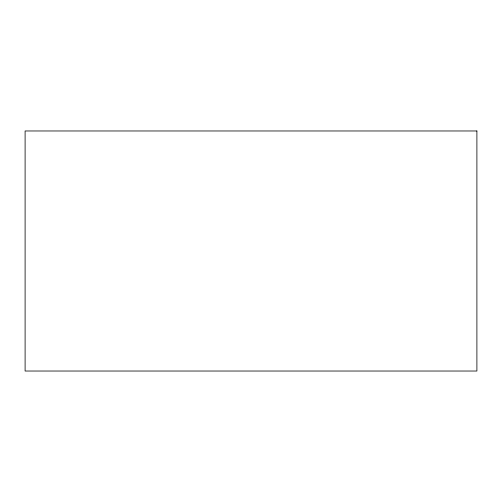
<?xml version="1.0" encoding="UTF-8"?>
<svg xmlns="http://www.w3.org/2000/svg" width="502" height="502" viewBox="0 0 502 502"><rect width="100%" height="100%" fill="white"/><g stroke="black" fill="none" stroke-linecap="round" stroke-linejoin="round"><path stroke-width="0.75" d="M476.9 130.972L25.1 130.972L25.1 371.028L476.9 371.028L476.9 130.972"/></g></svg>
